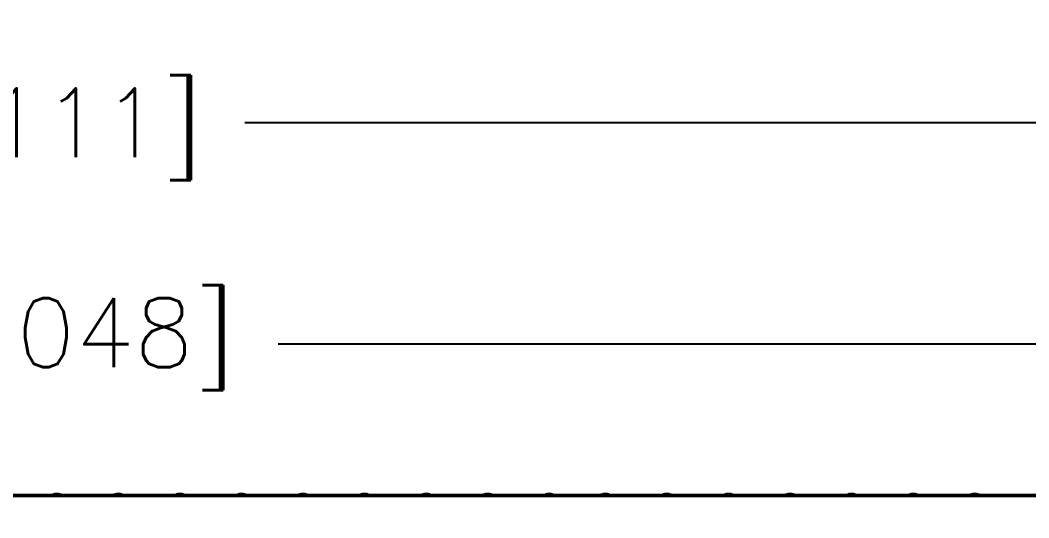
# Model space of a CAD drawing. Header units: inches. Extents: x 31 to 195, y 77 to 126.
# Drawn here: x 131.81 to 153.76, y 92.95 to 103.79 of the extents above; entities that cross this region are included whole.
import ezdxf

# ---------------------------------------------------------------- set-up
doc = ezdxf.new("R2010")
doc.units = ezdxf.units.IN
doc.header["$LTSCALE"] = 8
doc.header["$MEASUREMENT"] = 0
doc.layers.add('Visible (ANSI)', color=7, linetype='Continuous', lineweight=50)
doc.styles.get("Standard").update_dxf_attribs({"font": 'romans.shx'})
doc.dimstyles.get("Standard").update_dxf_attribs({"dimtxt": 1.5, "dimasz": 0.75, "dimexe": 0.5, "dimexo": 0.5, "dimgap": 0.5, "dimtad": 0, "dimtih": 1, "dimtoh": 1, "dimdec": 5, "dimzin": 0, "dimdsep": 46, "dimlunit": 5, "dimtxsty": 'Standard', "dimcen": 0, "dimclrd": 256, "dimclre": 256, "dimclrt": 256, "dimadec": 0, "dimazin": 0, "dimtfac": 0.75, "dimtdec": 5, "dimtofl": 0, "dimtmove": 0, "dimatfit": 3, "dimfxl": 0, "dimtolj": 1, "dimtzin": 0, "dimlwd": -1, "dimlwe": -1, "dimarcsym": 0})

# ---------------------------------------------------------------- blocks, each defined once
blk = doc.blocks.new('*D8')
for p, q in [((71.933, 93.938), (71.933, 97.232)), ((191.933, 93.938), (191.933, 97.232)), ((72.683, 96.732), (123.709, 96.732)), ((191.183, 96.732), (137.423, 96.732))]:
    blk.add_line(p, q)
for points in [[(72.683, 96.857), (72.683, 96.607), (71.933, 96.732)], [(191.183, 96.857), (191.183, 96.607), (191.933, 96.732)]]:
    blk.add_solid(points)
at = {"layer": 'Defpoints', "color": 0}
for p in [(191.933, 96.732), (71.933, 93.438), (191.933, 93.438)]:
    blk.add_point(p, dxfattribs=at)
at = {"insert": (130.566, 96.732), "char_height": 1.5, "attachment_point": 5}
blk.add_mtext('\\A1;120 [3048]', dxfattribs=at)
blk = doc.blocks.new('*D9')
for p, q in [((69.433, 91.283), (69.433, 102.052)), ((191.933, 93.938), (191.933, 102.052)), ((70.183, 101.552), (122.073, 101.552)), ((191.183, 101.552), (136.698, 101.552))]:
    blk.add_line(p, q)
for points in [[(70.183, 101.677), (70.183, 101.427), (69.433, 101.552)], [(191.183, 101.677), (191.183, 101.427), (191.933, 101.552)]]:
    blk.add_solid(points)
at = {"layer": 'Defpoints', "color": 0}
for p in [(191.933, 101.552), (191.933, 93.438), (69.433, 90.783)]:
    blk.add_point(p, dxfattribs=at)
at = {"insert": (129.385, 101.552), "char_height": 1.5, "attachment_point": 5}
blk.add_mtext('\\A1;122{\\H0.750000x;\\S1/2;} [3111]', dxfattribs=at)

msp = doc.modelspace()

# ---------------------------------------------------------------- linework, layer by layer
at = {"layer": 'Visible (ANSI)'}
for p, q in [((71.933108, 93.437955), (191.933108, 93.437955)), ((132.574727, 93.457955), (132.631489, 93.457955)), ((133.914727, 93.457955), (133.971489, 93.457955)), ((135.254727, 93.457955), (135.311489, 93.457955)), ((136.594727, 93.457955), (136.651489, 93.457955)), ((137.934727, 93.457955), (137.991489, 93.457955)), ((139.274727, 93.457955), (139.331489, 93.457955)), ((140.614727, 93.457955), (140.671489, 93.457955)), ((141.954727, 93.457955), (142.011489, 93.457955)), ((143.294727, 93.457955), (143.351489, 93.457955)), ((144.514727, 93.457955), (144.571489, 93.457955)), ((145.854727, 93.457955), (145.911489, 93.457955)), ((147.194727, 93.457955), (147.251489, 93.457955)), ((148.534727, 93.457955), (148.591489, 93.457955)), ((149.874727, 93.457955), (149.931489, 93.457955)), ((151.214727, 93.457955), (151.271489, 93.457955)), ((152.554727, 93.457955), (152.611489, 93.457955))]:
    msp.add_line(p, q, dxfattribs=at)
for centre, start, end in [((132.574727, 93.332955), 90, 122.8598804), ((132.631489, 93.332955), 57.1401196, 90), ((133.914727, 93.332955), 90, 122.8598804), ((133.971489, 93.332955), 57.1401196, 90), ((135.254727, 93.332955), 90, 122.8598804), ((135.311489, 93.332955), 57.1401196, 90), ((136.594727, 93.332955), 90, 122.8598804), ((136.651489, 93.332955), 57.1401196, 90), ((137.934727, 93.332955), 90, 122.8598804), ((137.991489, 93.332955), 57.1401196, 90), ((139.274727, 93.332955), 90, 122.8598804), ((139.331489, 93.332955), 57.1401196, 90), ((140.614727, 93.332955), 90, 122.8598804), ((140.671489, 93.332955), 57.1401196, 90), ((141.954727, 93.332955), 90, 122.8598804), ((142.011489, 93.332955), 57.1401196, 90), ((143.294727, 93.332955), 90, 122.8598804), ((143.351489, 93.332955), 57.1401196, 90), ((144.514727, 93.332955), 90, 122.8598804), ((144.571489, 93.332955), 57.1401196, 90), ((145.854727, 93.332955), 90, 122.8598804), ((145.911489, 93.332955), 57.1401196, 90), ((147.194727, 93.332955), 90, 122.8598804), ((147.251489, 93.332955), 57.1401196, 90), ((148.534727, 93.332955), 90, 122.8598804), ((148.591489, 93.332955), 57.1401196, 90), ((149.874727, 93.332955), 90, 122.8598804), ((149.931489, 93.332955), 57.1401196, 90), ((151.214727, 93.332955), 90, 122.8598804), ((151.271489, 93.332955), 57.1401196, 90), ((152.554727, 93.332955), 90, 122.8598804), ((152.611489, 93.332955), 57.1401196, 90)]:
    msp.add_arc(centre, 0.125, start, end, dxfattribs=at)

# ---------------------------------------------------------------- dimensions: what is measured, and where the dimension line sits
for base, p1, picture, middle in [((191.933108, 101.551773), (69.433118, 90.782955), '*D9', (129.385087, 101.551773)), ((191.933108, 96.732035), (71.933108, 93.437955), '*D8', (130.566241, 96.732035))]:
    dim = msp.add_linear_dim(base=base, p1=p1, p2=(191.933108, 93.437955), dimstyle='Standard')
    dim.commit()
    dim.dimension.update_dxf_attribs({"geometry": picture, "text_midpoint": middle, "dimtype": 160})

doc.saveas('drawing.dxf')
